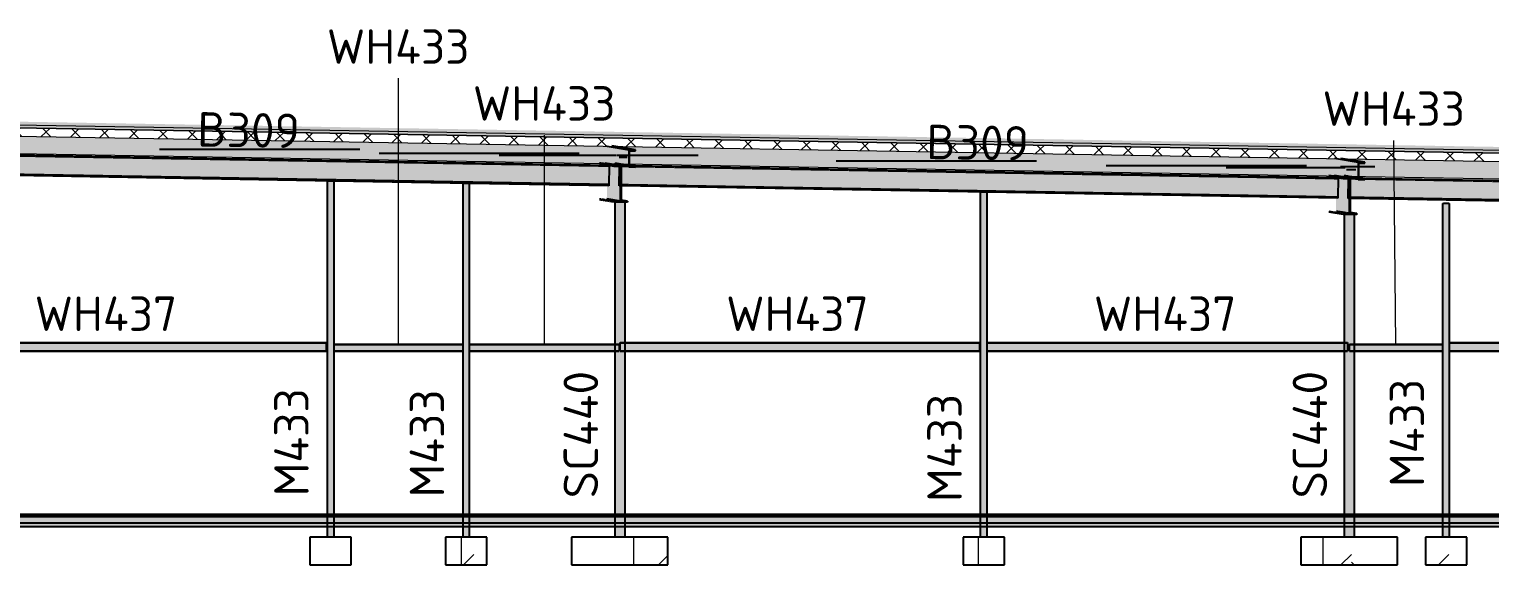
# Model space of a CAD drawing. Header units: millimetres. Extents: x 632 to 524205, y -3890 to 20851.
# Drawn here: x 448706 to 469893, y 4500 to 12269 of the extents above; entities that cross this region are included whole.
import ezdxf

# ---------------------------------------------------------------- set-up
doc = ezdxf.new("R2010")
doc.units = ezdxf.units.MM
for name, pattern in [('Dash', [7, 5, -2]), ('Hidden Double', [7, 5, -2]), ('Hidden Half', [3, 2, -1])]:
    doc.linetypes.add(name, pattern=pattern)
for name, color, linetype, lineweight in [('A-230-H-FLOOR', 190, 'Continuous', 13), ('A-230-M_FLOOR', 192, 'Continuous', 13), ('A-230-MH_FLOOR', 190, 'Hidden Double', 13), ('A-270-M_ROOF', 132, 'Continuous', 13), ('S-160-M_FOUND', 171, 'Continuous', 13), ('S-160-MH_FOUND', 171, 'Hidden Half', 13), ('S-280-A_COLUMN', 171, 'Continuous', 18), ('S-280-A_STRUCT_FRAME', 2, 'Continuous', 18), ('S-280-M_COLUMN', 52, 'Continuous', 13), ('S-280-M_STRUCT_FRAME', 12, 'Continuous', 13), ('S-280-MH_COLUMN', 52, 'Hidden Half', 13), ('Z-230-A_LEVEL', 51, 'Continuous', 13)]:
    doc.layers.add(name, color=color, linetype=linetype, lineweight=lineweight)
doc.styles.add('ISOCPEUR_2', font='isocpeur.ttf', dxfattribs={"height": 500})
pattern_1 = [(45, (-2350522.9, 0), (-1414.214, 0), [750, -3000]), (45, (-2349522.9, 1000), (-1414.214, 0), [750, -3000]), (45, (-2348522.9, -300), (-1414.214, 0), [250, -2000]), (90, (-2348522.9, 500), (-500, 500), [500, -2000]), (315, (-2348523, 1000), (0, 2828.43), [500, -3000]), (0, (-2349523, 1000), (2000, 2000), [300, -1000]), (0, (-2352023, 2000), (2000, 2000), [300, -2000])]

# ---------------------------------------------------------------- blocks, each defined once
blk = doc.blocks.new('25021-APA-ZZ-ZZ-M3-AR-000001_V3_rvt-5-S6_501-SECTION 6B')
at = {"layer": 'A-270-M_ROOF', "lineweight": 5, "transparency": 33554432}
for color, points in [(9, [(-2298922, 9609), (-2299266, 9665), (-2396617, 11326), (-2396273, 11270), (-2300735, 9640)]), (10, [(-2298922, 9569), (-2299266, 9624), (-2396617, 11286), (-2396273, 11230), (-2300735, 9600)])]:
    blk.add_hatch(color=color, dxfattribs=at).paths.add_polyline_path(points)
at = {"layer": 'A-270-M_ROOF', "transparency": 33554432}
blk.add_hatch(color=9, dxfattribs=at).paths.add_polyline_path([(-2298922, 9569), (-2298922, 9609), (-2396272, 11270), (-2396272, 11230), (-2300735, 9600)])
at = {"layer": 'A-270-M_ROOF', "lineweight": 5}
h = blk.add_hatch(dxfattribs=at)
h.set_pattern_fill('FP_23', angle=135, style=0, pattern_type=2)
h.set_pattern_definition([(44.022, (-2350522.92, 5e-07), (-208.4804, 215.7219), []), (134.0225, (-2350522.92, 5e-07), (-215.7202, -208.4822), [])])
h.paths.add_polyline_path([(-2298922, 9449), (-2298922, 9569), (-2396272, 11230), (-2396272, 11110), (-2385919, 10933), (-2385919, 10938), (-2385823, 10936), (-2385792, 10931), (-2375342, 10753), (-2375342, 10757), (-2375247, 10756), (-2375216, 10751), (-2364766, 10572), (-2364766, 10577), (-2364671, 10575), (-2364640, 10570), (-2354190, 10392), (-2354190, 10396), (-2354095, 10395), (-2354063, 10390), (-2343614, 10211), (-2343614, 10216), (-2343518, 10214), (-2343487, 10209), (-2333037, 10031), (-2333037, 10036), (-2332942, 10034), (-2332911, 10029), (-2326920, 9927), (-2326920, 9931), (-2326826, 9930), (-2326797, 9925), (-2300735, 9480)])
at = {"layer": 'A-270-M_ROOF', "lineweight": 5, "transparency": 33554432}
h = blk.add_hatch(color=254, dxfattribs=at)
h.paths.add_polyline_path([(-2298922, 9199), (-2298922, 9449), (-2320900, 9824), (-2320688, 9772), (-2320688, 9757), (-2320772, 9757), (-2320772, 9571), (-2315326, 9478), (-2315326, 9727), (-2315235, 9726), (-2315076, 9674), (-2315076, 9659), (-2315159, 9659), (-2315159, 9476), (-2307126, 9339), (-2307126, 9585), (-2307035, 9584), (-2306876, 9532), (-2306876, 9517), (-2306959, 9517), (-2306959, 9336), (-2303074, 9269), (-2303074, 9511), (-2302983, 9510), (-2302733, 9457), (-2302733, 9442), (-2302817, 9442), (-2302816, 9265), (-2300735, 9229)])
h.paths.add_polyline_path([(-2320999, 9576), (-2320999, 9826), (-2326797, 9925), (-2326546, 9876), (-2326546, 9861), (-2326631, 9861), (-2326631, 9671), (-2321015, 9576)])
h.paths.add_polyline_path([(-2326998, 9678), (-2326998, 9682), (-2326920, 9682), (-2326920, 9927), (-2332911, 10029), (-2332598, 9978), (-2332598, 9963), (-2332685, 9963), (-2332685, 9775), (-2327193, 9681)])
h.paths.add_polyline_path([(-2333118, 9782), (-2333118, 9787), (-2333037, 9787), (-2333037, 10031), (-2343487, 10209), (-2343174, 10159), (-2343174, 10144), (-2343261, 10144), (-2343261, 9955), (-2333328, 9786)])
h.paths.add_polyline_path([(-2343694, 9962), (-2343694, 9967), (-2343614, 9967), (-2343614, 10211), (-2354063, 10390), (-2353750, 10339), (-2353750, 10324), (-2353837, 10324), (-2353837, 10136), (-2343898, 9966)])
h.paths.add_polyline_path([(-2354270, 10143), (-2354270, 10147), (-2354190, 10147), (-2354190, 10392), (-2364640, 10570), (-2364327, 10520), (-2364327, 10505), (-2364413, 10505), (-2364413, 10316), (-2354466, 10146)])
h.paths.add_polyline_path([(-2364846, 10323), (-2364846, 10328), (-2364766, 10328), (-2364766, 10572), (-2375216, 10751), (-2374903, 10700), (-2374903, 10685), (-2374990, 10685), (-2374990, 10496), (-2365032, 10327)])
h.paths.add_polyline_path([(-2375423, 10504), (-2375423, 10508), (-2375342, 10508), (-2375342, 10753), (-2385792, 10931), (-2385479, 10881), (-2385479, 10866), (-2385566, 10866), (-2385566, 10677), (-2375439, 10504)])
h.paths.add_polyline_path([(-2385975, 10684), (-2385975, 10688), (-2385919, 10688), (-2385919, 10933), (-2396272, 11110), (-2396272, 11096), (-2396055, 11061), (-2396055, 11046), (-2396142, 11046), (-2396142, 10857), (-2386193, 10688)])
at = {"layer": 'A-270-M_ROOF', "color": 253, "lineweight": 5}
for p, q in [((-2299265, 9615), (-2396272, 11270)), ((-2298922, 9569), (-2396272, 11230)), ((-2396272, 11230), (-2298922, 9569)), ((-2396272, 11110), (-2298976, 9450)), ((-2396272, 10860), (-2298976, 9199))]:
    blk.add_line(p, q, dxfattribs=at)
blk = doc.blocks.new('NRP_Framing-Steel-SHS - WH437 - 125x125x5_0SHS-4144098-S6_501-SECTION 6B')
at = {"layer": 'S-280-M_STRUCT_FRAME', "linetype": 'Dash', "lineweight": 25}
blk.add_hatch(color=256, dxfattribs=at).paths.add_polyline_path([(-2368812, 7600), (-2368812, 7725), (-2375140, 7725), (-2375140, 7600), (-2369214, 7600)])
at = {"layer": 'S-280-M_STRUCT_FRAME', "lineweight": 25}
for p, q in [((-2375140, 7600), (-2375140, 7725)), ((-2375140, 7725), (-2368812, 7725)), ((-2368812, 7725), (-2368812, 7600)), ((-2375140, 7600), (-2368812, 7600))]:
    blk.add_line(p, q, dxfattribs=at)
at = {"layer": 'S-280-M_STRUCT_FRAME', "linetype": 'Dash', "lineweight": 25}
for p, q in [((-2375140, 7720), (-2368812, 7720)), ((-2375140, 7605), (-2368812, 7605))]:
    blk.add_line(p, q, dxfattribs=at)
blk = doc.blocks.new('NRP_Framing-Steel-SHS - WH437 - 125x125x5_0SHS-4144108-S6_501-SECTION 6B')
at = {"layer": 'S-280-M_STRUCT_FRAME', "linetype": 'Dash', "lineweight": 25}
blk.add_hatch(color=256, dxfattribs=at).paths.add_polyline_path([(-2359876, 7600), (-2359339, 7600), (-2359339, 7725), (-2364551, 7725), (-2364551, 7600), (-2362988, 7600)])
at = {"layer": 'S-280-M_STRUCT_FRAME', "lineweight": 25}
for p, q in [((-2364551, 7600), (-2364551, 7725)), ((-2364551, 7725), (-2359339, 7725)), ((-2359339, 7725), (-2359339, 7600)), ((-2364551, 7600), (-2359339, 7600))]:
    blk.add_line(p, q, dxfattribs=at)
at = {"layer": 'S-280-M_STRUCT_FRAME', "linetype": 'Dash', "lineweight": 25}
for p, q in [((-2364551, 7720), (-2359339, 7720)), ((-2364551, 7605), (-2359339, 7605))]:
    blk.add_line(p, q, dxfattribs=at)
blk = doc.blocks.new('NRP_Framing-Steel-SHS - WH433 - 100x100x5_0SHS-4144463-S6_501-SECTION 6B')
at = {"layer": 'S-280-M_STRUCT_FRAME', "linetype": 'Dash', "lineweight": 25}
blk.add_hatch(color=256, dxfattribs=at).paths.add_polyline_path([(-2353650, 7600), (-2352619, 7600), (-2352619, 7700), (-2353972, 7700), (-2353972, 7600)])
at = {"layer": 'S-280-M_STRUCT_FRAME', "lineweight": 25}
for p, q in [((-2353972, 7600), (-2353972, 7700)), ((-2353972, 7700), (-2352619, 7700)), ((-2352619, 7700), (-2352619, 7600)), ((-2353972, 7600), (-2352619, 7600))]:
    blk.add_line(p, q, dxfattribs=at)
at = {"layer": 'S-280-M_STRUCT_FRAME', "linetype": 'Dash', "lineweight": 25}
for p, q in [((-2353972, 7695), (-2352619, 7695)), ((-2353972, 7605), (-2352619, 7605))]:
    blk.add_line(p, q, dxfattribs=at)
blk = doc.blocks.new('NRP_Framing-Steel-SHS - WH433 - 100x100x5_0SHS-4143157-S6_501-SECTION 6B')
at = {"layer": 'S-280-M_STRUCT_FRAME', "linetype": 'Dash', "lineweight": 25}
blk.add_hatch(color=256, dxfattribs=at).paths.add_polyline_path([(-2367657, 7600), (-2366834, 7600), (-2366834, 7700), (-2368700, 7700), (-2368700, 7600)])
at = {"layer": 'S-280-M_STRUCT_FRAME', "lineweight": 25}
for p, q in [((-2368700, 7600), (-2368700, 7700)), ((-2368700, 7700), (-2366834, 7700)), ((-2366834, 7700), (-2366834, 7600)), ((-2368700, 7600), (-2366834, 7600))]:
    blk.add_line(p, q, dxfattribs=at)
at = {"layer": 'S-280-M_STRUCT_FRAME', "linetype": 'Dash', "lineweight": 25}
for p, q in [((-2368700, 7695), (-2366834, 7695)), ((-2368700, 7605), (-2366834, 7605))]:
    blk.add_line(p, q, dxfattribs=at)
blk = doc.blocks.new('NRP_Framing-Steel-SHS - WH433 - 100x100x5_0SHS-4144109-S6_501-SECTION 6B')
at = {"layer": 'S-280-M_STRUCT_FRAME', "linetype": 'Dash', "lineweight": 25}
blk.add_hatch(color=256, dxfattribs=at).paths.add_polyline_path([(-2366101, 7600), (-2364564, 7600), (-2364564, 7700), (-2366733, 7700), (-2366733, 7600)])
at = {"layer": 'S-280-M_STRUCT_FRAME', "lineweight": 25}
for p, q in [((-2366733, 7600), (-2366733, 7700)), ((-2366733, 7700), (-2364564, 7700)), ((-2364564, 7700), (-2364564, 7600)), ((-2366733, 7600), (-2364564, 7600))]:
    blk.add_line(p, q, dxfattribs=at)
at = {"layer": 'S-280-M_STRUCT_FRAME', "linetype": 'Dash', "lineweight": 25}
for p, q in [((-2366733, 7695), (-2364564, 7695)), ((-2366733, 7605), (-2364564, 7605))]:
    blk.add_line(p, q, dxfattribs=at)
blk = doc.blocks.new('NRP_Framing-Steel-SHS - WH437 - 125x125x5_0SHS-4144117-S6_501-SECTION 6B')
at = {"layer": 'S-280-M_STRUCT_FRAME', "linetype": 'Dash', "lineweight": 25}
blk.add_hatch(color=256, dxfattribs=at).paths.add_polyline_path([(-2353998, 7600), (-2353998, 7725), (-2359225, 7725), (-2359225, 7600), (-2356763, 7600)])
at = {"layer": 'S-280-M_STRUCT_FRAME', "lineweight": 25}
for p, q in [((-2359225, 7600), (-2359225, 7725)), ((-2359225, 7725), (-2353998, 7725)), ((-2353998, 7725), (-2353998, 7600)), ((-2359225, 7600), (-2353998, 7600))]:
    blk.add_line(p, q, dxfattribs=at)
at = {"layer": 'S-280-M_STRUCT_FRAME', "linetype": 'Dash', "lineweight": 25}
for p, q in [((-2359225, 7720), (-2353998, 7720)), ((-2359225, 7605), (-2353998, 7605))]:
    blk.add_line(p, q, dxfattribs=at)
blk = doc.blocks.new('NRP_Framing-Steel-SHS - WH437 - 125x125x5_0SHS-4144475-S6_501-SECTION 6B')
at = {"layer": 'S-280-M_STRUCT_FRAME', "linetype": 'Dash', "lineweight": 25}
blk.add_hatch(color=256, dxfattribs=at).paths.add_polyline_path([(-2347425, 7600), (-2344519, 7600), (-2344519, 7725), (-2352519, 7725), (-2352519, 7600)])
at = {"layer": 'S-280-M_STRUCT_FRAME', "lineweight": 25}
for p, q in [((-2352519, 7600), (-2352519, 7725)), ((-2352519, 7725), (-2344519, 7725)), ((-2344519, 7725), (-2344519, 7600)), ((-2352519, 7600), (-2344519, 7600))]:
    blk.add_line(p, q, dxfattribs=at)
at = {"layer": 'S-280-M_STRUCT_FRAME', "linetype": 'Dash', "lineweight": 25}
for p, q in [((-2352519, 7720), (-2344519, 7720)), ((-2352519, 7605), (-2344519, 7605))]:
    blk.add_line(p, q, dxfattribs=at)
blk = doc.blocks.new('NRP_Framing-Steel-Purlin C - P946 - EC250-24-4002128-S6_501-SECTION 6B')
at = {"layer": 'S-280-M_STRUCT_FRAME', "color": 1, "lineweight": 25}
blk.add_line((-2364449, 10409), (-2364563, 10409), dxfattribs=at)
blk.add_line((-2364449, 10409), (-2364563, 10409), dxfattribs=at)
blk = doc.blocks.new('NRP_Framing-Steel-Purlin C - P946 - EC250-24-4002130-S6_501-SECTION 6B')
at = {"layer": 'S-280-M_STRUCT_FRAME', "color": 1, "lineweight": 25}
blk.add_line((-2365142, 10468), (-2368046, 10468), dxfattribs=at)
blk.add_line((-2365142, 10468), (-2368046, 10468), dxfattribs=at)
blk = doc.blocks.new('NRP_Framing-Steel-Purlin C - P946 - EC250-24-4002133-S6_501-SECTION 6B')
at = {"layer": 'S-280-M_STRUCT_FRAME', "color": 1, "lineweight": 25}
blk.add_line((-2353876, 10229), (-2354016, 10229), dxfattribs=at)
blk.add_line((-2353876, 10229), (-2354016, 10229), dxfattribs=at)
blk = doc.blocks.new('NRP_Framing-Steel-Purlin C - P946 - EC250-24-4002135-S6_501-SECTION 6B')
at = {"layer": 'S-280-M_STRUCT_FRAME', "color": 1, "lineweight": 25}
blk.add_line((-2354595, 10288), (-2357499, 10288), dxfattribs=at)
blk.add_line((-2354595, 10288), (-2357499, 10288), dxfattribs=at)
blk = doc.blocks.new('NRP_Framing-Steel-Purlin Z - P915 - EZ250-19-V88-S6_501-SECTION 6B')
at = {"layer": 'S-280-M_STRUCT_FRAME', "color": 92, "lineweight": 25}
blk.add_line((-2368327, 10522), (-2371231, 10522), dxfattribs=at)
blk = doc.blocks.new('NRP_Framing-Steel-Purlin Z - P915 - EZ250-19-V89-S6_501-SECTION 6B')
at = {"layer": 'S-280-M_STRUCT_FRAME', "color": 92, "lineweight": 25}
blk.add_line((-2358512, 10355), (-2361416, 10355), dxfattribs=at)
blk = doc.blocks.new('NRP_Column-Steel-SHS - SC440 - 150x150x5_0SHS-3895936-S6_501-SECTION 6B')
at = {"layer": 'S-280-MH_COLUMN', "lineweight": 25}
for p, q in [((-2364620, 7700), (-2364620, 9765)), ((-2364480, 9765), (-2364480, 7725)), ((-2364620, 7599), (-2364620, 7700)), ((-2364480, 7725), (-2364480, 7599)), ((-2364620, 5235), (-2364620, 7599)), ((-2364480, 7599), (-2364480, 5235)), ((-2364620, 5050), (-2364620, 5235)), ((-2364480, 5235), (-2364480, 5050)), ((-2364620, 4900), (-2364620, 5050)), ((-2364480, 5050), (-2364480, 4900))]:
    blk.add_line(p, q, dxfattribs=at)
blk = doc.blocks.new('NRP_Column-Steel-SHS - SC440 - 150x150x5_0SHS-3895937-S6_501-SECTION 6B')
at = {"layer": 'S-280-MH_COLUMN', "lineweight": 25}
for p, q in [((-2354044, 7725), (-2354044, 9580)), ((-2353904, 9580), (-2353904, 7700)), ((-2354044, 7599), (-2354044, 7725)), ((-2353904, 7700), (-2353904, 7599)), ((-2354044, 5235), (-2354044, 7599)), ((-2353904, 7599), (-2353904, 5235)), ((-2354044, 5050), (-2354044, 5235)), ((-2353904, 5235), (-2353904, 5050)), ((-2354044, 4900), (-2354044, 5050)), ((-2353904, 5050), (-2353904, 4900))]:
    blk.add_line(p, q, dxfattribs=at)
blk = doc.blocks.new('NRP_Foundation-Pad Footing Fibre _v2_ - PF5 -1400 x 1400 x 400d-V64-S6_501-SECTION 6B')
at = {"layer": 'S-160-M_FOUND'}
h = blk.add_hatch(dxfattribs=at)
h.set_pattern_fill('FP_24', color=256, style=0, pattern_type=2)
h.set_pattern_definition(pattern_1)
h.paths.add_polyline_path([(-2363857, 4500), (-2363857, 4900), (-2365257, 4900), (-2365257, 4500)])
at = {"layer": 'S-160-M_FOUND', "lineweight": 25}
for p, q in [((-2363857, 4900), (-2365257, 4900)), ((-2365257, 4900), (-2365257, 4500)), ((-2363857, 4500), (-2363857, 4900)), ((-2365257, 4500), (-2363857, 4500))]:
    blk.add_line(p, q, dxfattribs=at)
blk = doc.blocks.new('NRP_Foundation-Pad Footing Fibre _v2_ - PF5 -1400 x 1400 x 400d-V65-S6_501-SECTION 6B')
at = {"layer": 'S-160-M_FOUND'}
h = blk.add_hatch(dxfattribs=at)
h.set_pattern_fill('FP_24', color=256, style=0, pattern_type=2)
h.set_pattern_definition(pattern_1)
h.paths.add_polyline_path([(-2354674, 4500), (-2353274, 4500), (-2353274, 4900), (-2354674, 4900)])
at = {"layer": 'S-160-M_FOUND', "lineweight": 25}
for p, q in [((-2353274, 4900), (-2354674, 4900)), ((-2354674, 4900), (-2354674, 4500)), ((-2353274, 4500), (-2353274, 4900)), ((-2354674, 4500), (-2353274, 4500))]:
    blk.add_line(p, q, dxfattribs=at)
blk = doc.blocks.new('NRP_Framing-Steel-PFC - OR308 - 250PFC-V69-S6_501-SECTION 6B')
at = {"layer": 'S-280-M_STRUCT_FRAME', "linetype": 'Dash', "lineweight": 25}
for points in [[(-2364327, 10520), (-2364671, 10575), (-2364766, 10577), (-2364422, 10521)], [(-2364422, 10271), (-2364422, 10521), (-2364766, 10577), (-2364766, 10327), (-2364440, 10274)], [(-2364327, 10269), (-2364327, 10285), (-2364413, 10286), (-2364413, 10506), (-2364327, 10505), (-2364327, 10520), (-2364422, 10521), (-2364422, 10271)], [(-2364413, 10286), (-2364327, 10285), (-2364413, 10298)]]:
    blk.add_hatch(color=256, dxfattribs=at).paths.add_polyline_path(points)
at = {"layer": 'S-280-M_STRUCT_FRAME', "lineweight": 25}
for p, q in [((-2364766, 10577), (-2364422, 10521)), ((-2364327, 10520), (-2364671, 10575)), ((-2364327, 10520), (-2364422, 10521)), ((-2364422, 10521), (-2364422, 10271)), ((-2364413, 10286), (-2364413, 10506)), ((-2364413, 10506), (-2364327, 10505)), ((-2364327, 10505), (-2364327, 10520)), ((-2364585, 10297), (-2364766, 10327)), ((-2364422, 10271), (-2364566, 10294)), ((-2364422, 10271), (-2364327, 10269)), ((-2364327, 10285), (-2364413, 10298)), ((-2364327, 10285), (-2364413, 10286)), ((-2364327, 10269), (-2364327, 10285))]:
    blk.add_line(p, q, dxfattribs=at)
at = {"layer": 'S-280-M_STRUCT_FRAME', "linetype": 'Dash', "lineweight": 25}
blk.add_line((-2364566, 10294), (-2364585, 10297), dxfattribs=at)
blk = doc.blocks.new('NRP_Framing-Steel-PFC - OR308 - 250PFC-V70-S6_501-SECTION 6B')
at = {"layer": 'S-280-M_STRUCT_FRAME', "linetype": 'Dash', "lineweight": 25}
for points in [[(-2353750, 10339), (-2354095, 10395), (-2354190, 10396), (-2353846, 10341)], [(-2353846, 10091), (-2353846, 10341), (-2354190, 10396), (-2354190, 10146), (-2353864, 10094)], [(-2353750, 10089), (-2353750, 10104), (-2353837, 10106), (-2353837, 10326), (-2353750, 10324), (-2353750, 10339), (-2353846, 10341), (-2353846, 10091)], [(-2353750, 10104), (-2353837, 10118), (-2353837, 10106)]]:
    blk.add_hatch(color=256, dxfattribs=at).paths.add_polyline_path(points)
at = {"layer": 'S-280-M_STRUCT_FRAME', "lineweight": 25}
for p, q in [((-2354190, 10396), (-2353846, 10341)), ((-2353750, 10339), (-2354095, 10395)), ((-2353750, 10339), (-2353846, 10341)), ((-2353846, 10341), (-2353846, 10091)), ((-2353837, 10106), (-2353837, 10326)), ((-2353837, 10326), (-2353750, 10324)), ((-2353750, 10324), (-2353750, 10339)), ((-2354008, 10117), (-2354190, 10146)), ((-2353846, 10091), (-2353990, 10114)), ((-2353846, 10091), (-2353750, 10089)), ((-2353750, 10104), (-2353837, 10118)), ((-2353750, 10104), (-2353837, 10106)), ((-2353750, 10089), (-2353750, 10104))]:
    blk.add_line(p, q, dxfattribs=at)
at = {"layer": 'S-280-M_STRUCT_FRAME', "linetype": 'Dash', "lineweight": 25}
blk.add_line((-2353990, 10114), (-2354008, 10117), dxfattribs=at)
blk = doc.blocks.new('NRP_Framing-Steel-PFC - B309 - 300PFC-V72-S6_501-SECTION 6B')
at = {"layer": 'S-280-M_STRUCT_FRAME', "linetype": 'Dash', "lineweight": 25}
h = blk.add_hatch(color=256, dxfattribs=at)
h.paths.add_polyline_path([(-2364715, 9998), (-2364709, 10298), (-2374956, 10474), (-2374903, 10465), (-2374903, 10450), (-2374998, 10452), (-2375045, 10459), (-2375111, 10459), (-2375111, 10176), (-2364758, 9998)])
h.paths.add_polyline_path([(-2375136, 10177), (-2375137, 10452), (-2375142, 10177)])
at = {"layer": 'S-280-M_STRUCT_FRAME', "lineweight": 25}
for p, q in [((-2375142, 10177), (-2375137, 10459)), ((-2374956, 10474), (-2364709, 10298)), ((-2375136, 10177), (-2375142, 10177)), ((-2368701, 10066), (-2375111, 10176)), ((-2364709, 10298), (-2364715, 9998)), ((-2366735, 10032), (-2368700, 10066)), ((-2364715, 9998), (-2366734, 10032))]:
    blk.add_line(p, q, dxfattribs=at)
at = {"layer": 'S-280-M_STRUCT_FRAME', "linetype": 'Dash', "lineweight": 25}
for p, q in [((-2375137, 10459), (-2375137, 10477)), ((-2375137, 10477), (-2375034, 10475)), ((-2375056, 10459), (-2375137, 10461)), ((-2375045, 10459), (-2375051, 10459)), ((-2374903, 10457), (-2375044, 10459)), ((-2375028, 10475), (-2374956, 10474)), ((-2364710, 10282), (-2374903, 10457)), ((-2375136, 10193), (-2375142, 10193)), ((-2375111, 10192), (-2375136, 10193)), ((-2375111, 10176), (-2375136, 10177)), ((-2364714, 10014), (-2375111, 10192)), ((-2368700, 10066), (-2368701, 10066)), ((-2366734, 10032), (-2366735, 10032))]:
    blk.add_line(p, q, dxfattribs=at)
blk = doc.blocks.new('NRP_Framing-Steel-PFC - B309 - 300PFC-V73-S6_501-SECTION 6B')
at = {"layer": 'S-280-M_STRUCT_FRAME', "linetype": 'Dash', "lineweight": 25}
h = blk.add_hatch(color=256, dxfattribs=at)
h.paths.add_polyline_path([(-2354138, 9816), (-2354133, 10116), (-2364373, 10292), (-2364327, 10285), (-2364327, 10269), (-2364422, 10271), (-2364469, 10279), (-2364534, 10279), (-2364534, 9995), (-2354181, 9817)])
h.paths.add_polyline_path([(-2364560, 9995), (-2364561, 10271), (-2364566, 9995)])
at = {"layer": 'S-280-M_STRUCT_FRAME', "lineweight": 25}
for p, q in [((-2364566, 9995), (-2364561, 10279)), ((-2364373, 10292), (-2354133, 10116)), ((-2364560, 9995), (-2364566, 9995)), ((-2359227, 9904), (-2364534, 9995)), ((-2354133, 10116), (-2354138, 9816)), ((-2354138, 9816), (-2359226, 9904))]:
    blk.add_line(p, q, dxfattribs=at)
at = {"layer": 'S-280-M_STRUCT_FRAME', "linetype": 'Dash', "lineweight": 25}
for p, q in [((-2364561, 10279), (-2364561, 10295)), ((-2364561, 10295), (-2364518, 10294)), ((-2364534, 10279), (-2364561, 10279)), ((-2364461, 10277), (-2364534, 10279)), ((-2364512, 10294), (-2364373, 10292)), ((-2364327, 10275), (-2364461, 10277)), ((-2354134, 10100), (-2364327, 10275)), ((-2364560, 10011), (-2364566, 10011)), ((-2364534, 10011), (-2364560, 10011)), ((-2364534, 9995), (-2364560, 9995)), ((-2354138, 9832), (-2364534, 10011)), ((-2359226, 9904), (-2359227, 9904))]:
    blk.add_line(p, q, dxfattribs=at)
blk = doc.blocks.new('NRP_Framing-Steel-PFC - B309 - 300PFC-V74-S6_501-SECTION 6B')
at = {"layer": 'S-280-M_STRUCT_FRAME', "linetype": 'Dash', "lineweight": 25}
h = blk.add_hatch(color=256, dxfattribs=at)
h.paths.add_polyline_path([(-2343562, 9635), (-2343557, 9935), (-2353789, 10110), (-2353750, 10104), (-2353750, 10089), (-2353846, 10091), (-2353893, 10098), (-2353958, 10098), (-2353958, 9813), (-2344519, 9651), (-2344517, 9704), (-2344419, 9704), (-2344419, 9649), (-2344312, 9648)])
h.paths.add_polyline_path([(-2353983, 9814), (-2353985, 10091), (-2353990, 9814)])
at = {"layer": 'S-280-M_STRUCT_FRAME', "lineweight": 25}
for p, q in [((-2353990, 9814), (-2353985, 10098)), ((-2353789, 10110), (-2343557, 9935)), ((-2353983, 9814), (-2353990, 9814)), ((-2344519, 9651), (-2353958, 9813)), ((-2343557, 9935), (-2343562, 9635)), ((-2343562, 9635), (-2344419, 9649))]:
    blk.add_line(p, q, dxfattribs=at)
at = {"layer": 'S-280-M_STRUCT_FRAME', "linetype": 'Dash', "lineweight": 25}
for p, q in [((-2353985, 10098), (-2353984, 10114)), ((-2353958, 10097), (-2353985, 10098)), ((-2353984, 10114), (-2353789, 10110)), ((-2353878, 10096), (-2353958, 10097)), ((-2353750, 10094), (-2353878, 10096)), ((-2343557, 9919), (-2353750, 10094)), ((-2353983, 9830), (-2353989, 9830)), ((-2353958, 9829), (-2353983, 9830)), ((-2353958, 9813), (-2353983, 9814)), ((-2344519, 9667), (-2353958, 9829)), ((-2344419, 9665), (-2344519, 9667)), ((-2344419, 9649), (-2344519, 9651)), ((-2343562, 9651), (-2344419, 9665))]:
    blk.add_line(p, q, dxfattribs=at)
blk = doc.blocks.new('NRP_Column-Steel-SHS - M433 - 100x100x5_0SHS-3910123-S6_501-SECTION 6B')
at = {"layer": 'S-280-MH_COLUMN', "lineweight": 25}
for p, q in [((-2368795, 5235), (-2368795, 10066)), ((-2368705, 10066), (-2368705, 5235)), ((-2368795, 5050), (-2368795, 5235)), ((-2368705, 5235), (-2368705, 5050)), ((-2368795, 4900), (-2368795, 5050)), ((-2368705, 5050), (-2368705, 4900))]:
    blk.add_line(p, q, dxfattribs=at)
blk = doc.blocks.new('NRP_Column-Steel-SHS - M433 - 100x100x5_0SHS-3910160-S6_501-SECTION 6B')
at = {"layer": 'S-280-MH_COLUMN', "lineweight": 25}
for p, q in [((-2359321, 5235), (-2359321, 9904)), ((-2359231, 9904), (-2359231, 5235)), ((-2359321, 5050), (-2359321, 5235)), ((-2359231, 5235), (-2359231, 5050)), ((-2359321, 4900), (-2359321, 5050)), ((-2359231, 5050), (-2359231, 4900))]:
    blk.add_line(p, q, dxfattribs=at)
blk = doc.blocks.new('NRP_Column-Steel-SHS - M433 - 100x100x5_0SHS-3910138-S6_501-SECTION 6B')
at = {"layer": 'S-280-MH_COLUMN', "lineweight": 25}
for p, q in [((-2366829, 5235), (-2366829, 10032)), ((-2366739, 10032), (-2366739, 5235)), ((-2366829, 5050), (-2366829, 5235)), ((-2366739, 5235), (-2366739, 5050)), ((-2366829, 4900), (-2366829, 5050)), ((-2366739, 5050), (-2366739, 4900))]:
    blk.add_line(p, q, dxfattribs=at)
blk = doc.blocks.new('NRP_Column-Steel-SHS - M433 - 100x100x5_0SHS-3910202-S6_501-SECTION 6B')
at = {"layer": 'S-280-MH_COLUMN', "lineweight": 25}
for p, q in [((-2352614, 5235), (-2352614, 9739)), ((-2352524, 9739), (-2352524, 5235)), ((-2352614, 5050), (-2352614, 5235)), ((-2352524, 5235), (-2352524, 5050)), ((-2352614, 4900), (-2352614, 5050)), ((-2352524, 5050), (-2352524, 4900))]:
    blk.add_line(p, q, dxfattribs=at)
blk = doc.blocks.new('NRP_Foundation-Pad Footing Fibre _v2_ - PF6 -600 x 600 x 400d-V77-S6_501-SECTION 6B')
at = {"layer": 'S-160-M_FOUND'}
h = blk.add_hatch(dxfattribs=at)
h.set_pattern_fill('FP_24', color=256, style=0, pattern_type=2)
h.set_pattern_definition(pattern_1)
h.paths.add_polyline_path([(-2368450, 4500), (-2368450, 4900), (-2369050, 4900), (-2369050, 4500)])
at = {"layer": 'S-160-M_FOUND', "lineweight": 25}
for p, q in [((-2368450, 4900), (-2369050, 4900)), ((-2369050, 4900), (-2369050, 4500)), ((-2368450, 4500), (-2368450, 4900)), ((-2369050, 4500), (-2368450, 4500))]:
    blk.add_line(p, q, dxfattribs=at)
blk = doc.blocks.new('NRP_Foundation-Pad Footing Fibre _v2_ - PF6 -600 x 600 x 400d-V78-S6_501-SECTION 6B')
at = {"layer": 'S-160-M_FOUND'}
h = blk.add_hatch(dxfattribs=at)
h.set_pattern_fill('FP_24', color=256, style=0, pattern_type=2)
h.set_pattern_definition(pattern_1)
h.paths.add_polyline_path([(-2366484, 4500), (-2366484, 4900), (-2367084, 4900), (-2367084, 4500)])
at = {"layer": 'S-160-M_FOUND', "lineweight": 25}
for p, q in [((-2366484, 4900), (-2367084, 4900)), ((-2367084, 4900), (-2367084, 4500)), ((-2366484, 4500), (-2366484, 4900)), ((-2367084, 4500), (-2366484, 4500))]:
    blk.add_line(p, q, dxfattribs=at)
blk = doc.blocks.new('NRP_Foundation-Pad Footing Fibre _v2_ - PF6 -600 x 600 x 400d-V79-S6_501-SECTION 6B')
at = {"layer": 'S-160-M_FOUND'}
h = blk.add_hatch(dxfattribs=at)
h.set_pattern_fill('FP_24', color=256, style=0, pattern_type=2)
h.set_pattern_definition(pattern_1)
h.paths.add_polyline_path([(-2358976, 4500), (-2358976, 4900), (-2359576, 4900), (-2359576, 4500)])
at = {"layer": 'S-160-M_FOUND', "lineweight": 25}
for p, q in [((-2358976, 4900), (-2359576, 4900)), ((-2359576, 4900), (-2359576, 4500)), ((-2358976, 4500), (-2358976, 4900)), ((-2359576, 4500), (-2358976, 4500))]:
    blk.add_line(p, q, dxfattribs=at)
blk = doc.blocks.new('NRP_Foundation-Pad Footing Fibre _v2_ - PF6 -600 x 600 x 400d-V80-S6_501-SECTION 6B')
at = {"layer": 'S-160-M_FOUND'}
h = blk.add_hatch(dxfattribs=at)
h.set_pattern_fill('FP_24', color=256, style=0, pattern_type=2)
h.set_pattern_definition(pattern_1)
h.paths.add_polyline_path([(-2352269, 4500), (-2352269, 4900), (-2352869, 4900), (-2352869, 4500)])
at = {"layer": 'S-160-M_FOUND', "lineweight": 25}
for p, q in [((-2352269, 4900), (-2352869, 4900)), ((-2352869, 4900), (-2352869, 4500)), ((-2352269, 4500), (-2352269, 4900)), ((-2352869, 4500), (-2352269, 4500))]:
    blk.add_line(p, q, dxfattribs=at)
blk = doc.blocks.new('NRP_Framing-Steel-Purlin C - P946 - EC250-24-4002129-S6_501-SECTION 6B')
at = {"layer": 'S-280-M_STRUCT_FRAME', "color": 1, "lineweight": 25}
blk.add_line((-2364621, 10438), (-2366305, 10438), dxfattribs=at)
blk.add_line((-2364621, 10438), (-2366305, 10438), dxfattribs=at)
at = {"layer": 'S-280-M_STRUCT_FRAME', "color": 1, "linetype": 'Dash', "lineweight": 25}
blk.add_line((-2364607, 10438), (-2364621, 10438), dxfattribs=at)
blk.add_line((-2364607, 10438), (-2364621, 10438), dxfattribs=at)
blk = doc.blocks.new('NRP_Framing-Steel-Purlin C - P946 - EC250-24-4002134-S6_501-SECTION 6B')
at = {"layer": 'S-280-M_STRUCT_FRAME', "color": 1, "lineweight": 25}
blk.add_line((-2354048, 10258), (-2355757, 10258), dxfattribs=at)
blk.add_line((-2354048, 10258), (-2355757, 10258), dxfattribs=at)
at = {"layer": 'S-280-M_STRUCT_FRAME', "color": 1, "linetype": 'Dash', "lineweight": 25}
blk.add_line((-2354034, 10258), (-2354048, 10258), dxfattribs=at)
blk.add_line((-2354034, 10258), (-2354048, 10258), dxfattribs=at)
blk = doc.blocks.new('NRP_Framing-Steel-Purlin Z - P915 - EZ250-19-4002102-S6_501-SECTION 6B')
at = {"layer": 'S-280-M_STRUCT_FRAME', "color": 92, "linetype": 'Dash', "lineweight": 25}
blk.add_line((-2364413, 10439), (-2364596, 10439), dxfattribs=at)
at = {"layer": 'S-280-M_STRUCT_FRAME', "color": 92, "lineweight": 25}
blk.add_line((-2363420, 10439), (-2364413, 10439), dxfattribs=at)
blk = doc.blocks.new('NRP_Framing-Steel-Purlin Z - P915 - EZ250-19-V90-S6_501-SECTION 6B')
at = {"layer": 'S-280-M_STRUCT_FRAME', "color": 92, "linetype": 'Dash', "lineweight": 25}
blk.add_line((-2353837, 10271), (-2354101, 10271), dxfattribs=at)
at = {"layer": 'S-280-M_STRUCT_FRAME', "color": 92, "lineweight": 25}
blk.add_line((-2353604, 10271), (-2353837, 10271), dxfattribs=at)

msp = doc.modelspace()

# ---------------------------------------------------------------- hatches: boundary and pattern name
at = {"layer": 'A-230-H-FLOOR'}
h = msp.add_hatch(dxfattribs=at)
h.set_pattern_fill('FP_25', color=256, style=0, pattern_type=2)
h.set_pattern_definition([(50, (471304.7, 0), (728.7365, -63.756), [76.2, -838.2]), (355, (471304.7, 0), (-140.972, 764.228), [60.96, -670.56]), (100.451, (471365.4, -5.3), (587.77, 700.467), [64.76, -712.36]), (46.184, (471304.7, 203.2), (1084.316, -168.171), [114.3, -1257.3]), (96.636, (471395, 189.2), (949.61, 989.71), [97.14, -1068.54]), (351.184, (471304.7, 203.2), (949.62, 989.701), [91.44, -1005.84]), (21, (471406.3, 152.4), (606.458, -409.0606), [76.2, -838.2]), (326, (471406.3, 152.4), (247.208, 736.753), [60.96, -670.56]), (71.451, (471456.8, 118.3), (853.668, 327.6855), [64.76, -712.36]), (37.5, (471304.68, 0), (12.3547, 338.2201), [6.706, -655.726, 6.706, -674.014, -673.1]), (37.5, (471304.68, 0), (12.3547, 338.2201), [-1343.152, 6.706, -666.394]), (7.5, (471304.68, 0), (267.2789, 400.7221), [6.706, -381.406, 6.706, -640.486, -256.54]), (7.5, (471304.68, 0), (267.2789, 400.7221), [-1035.304, 6.706, -249.834]), (327.5, (471078.1, 0), (542.3633, -22.9153), [6.706, -247.294, 6.706, -785.774, -1051.56]), (327.5, (471078.1, 0), (542.3633, -22.9153), [-1046.48, 6.706, -1044.854]), (317.5, (470976.5, 0), (592.517, 101.707), [6.706, -323.494, 6.706, -519.582, -746.76]), (317.5, (470976.5, 0), (592.517, 101.707), [-856.488, 6.706, -740.054])])
h.paths.add_polyline_path([(518394, 5050), (519275, 5052), (519368, 5054), (519581, 5054), (524205, 5074), (524205, 5194), (518394, 5170), (514167, 5170), (512847, 5227), (435999, 5227), (425500, 5233), (425478, 5230), (424600, 5214), (424600, 5094), (425500, 5113), (437051, 5107), (512847, 5107), (514167, 5050), (517980, 5050)])
at = {"layer": 'A-230-H-FLOOR', "lineweight": 5}
msp.add_hatch(color=256, dxfattribs=at).paths.add_polyline_path([(443276, 5227), (512847, 5227), (512847, 5232), (510489, 5232), (510489, 5235), (493706, 5235), (493706, 5232), (490706, 5232), (490706, 5235), (474667, 5235), (474667, 5232), (471667, 5232), (471667, 5235), (454912, 5235), (454912, 5232), (453212, 5232), (453212, 5235), (428272, 5233), (437051, 5227)])
at = {"layer": 'A-230-M_FLOOR', "lineweight": 5}
h = msp.add_hatch(color=256, dxfattribs=at)
h.paths.add_polyline_path([(493079, 5050), (514167, 5050), (512847, 5107), (435999, 5107), (425496, 5112), (425496, 5050), (489966, 5050)])
h.paths.add_polyline_path([(514347, 5170), (519070, 5170), (519070, 5200), (513655, 5200), (514167, 5178)])
at = {"layer": 'S-280-M_COLUMN', "lineweight": 5}
h = msp.add_hatch(color=256, dxfattribs=at)
h.paths.add_polyline_path([(453028, 4900), (453041, 4900), (453040, 5050), (453028, 5050)])
h.paths.add_polyline_path([(453034, 5235), (453041, 5235), (453041, 10066), (453028, 10066), (453030, 5235), (453034, 5235)])
h = msp.add_hatch(color=256, dxfattribs=at)
h.paths.add_polyline_path([(453116, 4900), (453116, 5050), (453041, 5050), (453041, 4900)])
h.paths.add_polyline_path([(453041, 5235), (453116, 5235), (453116, 10066), (453041, 10066), (453041, 5399)])
h = msp.add_hatch(color=256, dxfattribs=at)
h.paths.add_polyline_path([(453126, 4900), (453128, 4900), (453126, 5050), (453116, 5050), (453116, 4900), (453122, 4900)])
h.paths.add_polyline_path([(453122, 5235), (453128, 5235), (453126, 10066), (453116, 10066), (453116, 5235), (453121, 5235)])
h = msp.add_hatch(color=256, dxfattribs=at)
h.paths.add_polyline_path([(454994, 4900), (455007, 4900), (455006, 5050), (454994, 5050)])
h.paths.add_polyline_path([(455000, 5235), (455007, 5235), (455007, 10032), (454994, 10032), (454996, 5235)])
h = msp.add_hatch(color=256, dxfattribs=at)
h.paths.add_polyline_path([(455082, 4900), (455082, 5050), (455007, 5050), (455007, 4900)])
h.paths.add_polyline_path([(455007, 5235), (455082, 5235), (455082, 10032), (455007, 10032), (455007, 5399)])
h = msp.add_hatch(color=256, dxfattribs=at)
h.paths.add_polyline_path([(455092, 4900), (455094, 4900), (455092, 5050), (455082, 5050), (455082, 4900), (455088, 4900)])
h.paths.add_polyline_path([(455092, 5235), (455094, 5235), (455092, 10032), (455082, 10032), (455082, 5235), (455088, 5235)])
h = msp.add_hatch(color=256, dxfattribs=at)
h.paths.add_polyline_path([(457203, 4900), (457215, 4900), (457215, 5050), (457203, 5050)])
h.paths.add_polyline_path([(457215, 5235), (457215, 7600), (457203, 7599), (457204, 5235), (457215, 5235)])
h.paths.add_polyline_path([(457203, 7700), (457215, 7700), (457215, 9765), (457203, 9765)])
h = msp.add_hatch(color=256, dxfattribs=at)
h.paths.add_polyline_path([(457340, 4900), (457340, 5050), (457215, 5050), (457215, 4900)])
h.paths.add_polyline_path([(457340, 5235), (457340, 7600), (457277, 7600), (457277, 7725), (457340, 7725), (457340, 9765), (457215, 9765), (457215, 7700), (457263, 7700), (457263, 7600), (457215, 7599), (457215, 5235)])
h = msp.add_hatch(color=256, dxfattribs=at)
h.paths.add_polyline_path([(457353, 4900), (457351, 5050), (457340, 5050), (457340, 4900), (457351, 4900)])
h.paths.add_polyline_path([(457346, 5235), (457353, 5235), (457351, 7600), (457340, 7599), (457340, 5235), (457346, 5235)])
h.paths.add_polyline_path([(457351, 7725), (457353, 7725), (457351, 9765), (457340, 9765), (457340, 7725), (457348, 7725)])
h = msp.add_hatch(color=256, dxfattribs=at)
h.paths.add_polyline_path([(462508, 4900), (462515, 4900), (462514, 5050), (462502, 5050), (462504, 4900)])
h.paths.add_polyline_path([(462515, 5235), (462515, 9904), (462502, 9904), (462504, 5235), (462514, 5235)])
h = msp.add_hatch(color=256, dxfattribs=at)
h.paths.add_polyline_path([(462515, 4900), (462590, 4900), (462590, 5050), (462515, 5050)])
h.paths.add_polyline_path([(462515, 5235), (462590, 5235), (462590, 9904), (462515, 9904), (462515, 7599)])
h = msp.add_hatch(color=256, dxfattribs=at)
h.paths.add_polyline_path([(462602, 4900), (462600, 5050), (462590, 5050), (462590, 4900), (462600, 4900)])
h.paths.add_polyline_path([(462590, 5235), (462602, 5235), (462600, 9904), (462590, 9904), (462590, 7599)])
h = msp.add_hatch(color=256, dxfattribs=at)
h.paths.add_polyline_path([(467779, 4900), (467791, 4900), (467791, 5050), (467779, 5050)])
h.paths.add_polyline_path([(467791, 5235), (467791, 7600), (467779, 7599), (467781, 5235), (467791, 5235)])
h.paths.add_polyline_path([(467779, 7725), (467791, 7725), (467791, 9580), (467779, 9580)])
h = msp.add_hatch(color=256, dxfattribs=at)
h.paths.add_polyline_path([(467916, 4900), (467916, 5050), (467791, 5050), (467791, 4900)])
h.paths.add_polyline_path([(467916, 5235), (467916, 7600), (467856, 7600), (467856, 7700), (467916, 7700), (467916, 9580), (467791, 9580), (467791, 7725), (467830, 7725), (467830, 7600), (467791, 7599), (467791, 5235)])
h = msp.add_hatch(color=256, dxfattribs=at)
h.paths.add_polyline_path([(467929, 4900), (467927, 5050), (467916, 5050), (467916, 4900), (467927, 4900)])
h.paths.add_polyline_path([(467923, 5235), (467929, 5235), (467927, 7600), (467916, 7599), (467916, 5235), (467922, 5235)])
h.paths.add_polyline_path([(467929, 7700), (467927, 9580), (467916, 9580), (467916, 7700), (467928, 7700)])
h = msp.add_hatch(color=256, dxfattribs=at)
h.paths.add_polyline_path([(469211, 4900), (469222, 4900), (469221, 5050), (469209, 5050), (469209, 4900)])
h.paths.add_polyline_path([(469222, 5235), (469222, 9739), (469209, 9739), (469211, 5235), (469221, 5235)])
h = msp.add_hatch(color=256, dxfattribs=at)
h.paths.add_polyline_path([(469222, 4900), (469297, 4900), (469297, 5050), (469222, 5050)])
h.paths.add_polyline_path([(469222, 5235), (469297, 5235), (469297, 9739), (469222, 9739), (469222, 7599)])
h = msp.add_hatch(color=256, dxfattribs=at)
h.paths.add_polyline_path([(469309, 4900), (469307, 5050), (469297, 5050), (469297, 4900), (469307, 4900)])
h.paths.add_polyline_path([(469307, 5235), (469309, 5235), (469307, 9739), (469297, 9739), (469297, 5235), (469307, 5235)])
at = {"layer": 'S-280-M_STRUCT_FRAME', "lineweight": 5}
for points in [[(457261, 10294), (457061, 10327), (456981, 10328), (457190, 10294)], [(457190, 10279), (457190, 10294), (456981, 10327), (456981, 10312), (457066, 10299), (457118, 10298), (457118, 10290)], [(457284, 9776), (457284, 10279), (457268, 10278), (457268, 9995), (457262, 9995), (457267, 10279), (457190, 10279), (457190, 10279), (457118, 10290), (457113, 9998), (457086, 9998), (457086, 9808), (457190, 9791)], [(457353, 9761), (457387, 9761), (457387, 9776), (457293, 9776), (457293, 10279), (457358, 10279), (457261, 10294), (457190, 10294), (457190, 10279), (457284, 10279), (457284, 9776), (457190, 9776), (457190, 9761), (457203, 9763), (457204, 9765), (457353, 9765)], [(467838, 10114), (467638, 10146), (467557, 10147), (467766, 10114)], [(467766, 10098), (467766, 10114), (467557, 10146), (467557, 10132), (467650, 10117), (467694, 10116), (467694, 10110)], [(467860, 9596), (467860, 10098), (467844, 10098), (467844, 9814), (467838, 9814), (467843, 10098), (467766, 10098), (467694, 10110), (467689, 9816), (467663, 9816), (467663, 9628), (467766, 9611)], [(467860, 9580), (467963, 9580), (467963, 9596), (467869, 9596), (467869, 10098), (467935, 10098), (467838, 10114), (467766, 10114), (467766, 10098), (467860, 10098), (467860, 9596), (467766, 9596), (467766, 9580), (467791, 9580)], [(457190, 9776), (457284, 9776), (457078, 9808), (456981, 9810), (457097, 9791)], [(457190, 9761), (457190, 9776), (456981, 9808), (456981, 9794)], [(457293, 9776), (457387, 9776), (457293, 9791), (457293, 9776)], [(467766, 9580), (467766, 9596), (467557, 9628), (467557, 9614)], [(467772, 9596), (467860, 9596), (467655, 9628), (467569, 9628), (467766, 9596)], [(467869, 9596), (467963, 9596), (467869, 9610), (467869, 9606)]]:
    msp.add_hatch(color=256, dxfattribs=at).paths.add_polyline_path(points)

# ---------------------------------------------------------------- linework, layer by layer
at = {"layer": 'A-230-M_FLOOR', "lineweight": 25}
for p, q in [((425563, 5235), (453212, 5235)), ((512847, 5227), (435999, 5227)), ((435999, 5107), (512847, 5107)), ((453212, 5235), (453212, 5232)), ((453212, 5232), (454912, 5232)), ((454912, 5235), (471667, 5235)), ((454912, 5232), (454912, 5235)), ((514165, 5050), (425496, 5050))]:
    msp.add_line(p, q, dxfattribs=at)
at = {"layer": 'A-230-MH_FLOOR', "lineweight": 25}
msp.add_line((425211, 5200), (513473, 5200), dxfattribs=at)
at = {"layer": 'S-280-A_STRUCT_FRAME'}
for p, q in [((454061, 7700), (454061, 11557)), ((456179, 7700), (456179, 10731)), ((468532, 7700), (468503, 10657))]:
    msp.add_line(p, q, dxfattribs=at)
at = {"layer": 'S-280-M_COLUMN', "lineweight": 25}
for p, q in [((453028, 10066), (453028, 5235)), ((453028, 10066), (453041, 10066)), ((453116, 10066), (453041, 10066)), ((453116, 10066), (453128, 10066)), ((453128, 5235), (453128, 10066)), ((454994, 10032), (454994, 5235)), ((454994, 10032), (455007, 10032)), ((455082, 10032), (455007, 10032)), ((455082, 10032), (455094, 10032)), ((455094, 5235), (455094, 10032)), ((457203, 9765), (457203, 7700)), ((457203, 9765), (457215, 9765)), ((457340, 9765), (457215, 9765)), ((457340, 9765), (457353, 9765)), ((457353, 7725), (457353, 9765)), ((462502, 9904), (462502, 5235)), ((462502, 9904), (462515, 9904)), ((462590, 9904), (462515, 9904)), ((462590, 9904), (462602, 9904)), ((462602, 5235), (462602, 9904)), ((467779, 9580), (467779, 7725)), ((467779, 9580), (467791, 9580)), ((467916, 9580), (467791, 9580)), ((467916, 9580), (467929, 9580)), ((467929, 7700), (467929, 9580)), ((469209, 9739), (469209, 5235)), ((469209, 9739), (469222, 9739)), ((469297, 9739), (469222, 9739)), ((469297, 9739), (469309, 9739)), ((469309, 7725), (469309, 9739)), ((457203, 7599), (457203, 5235)), ((457353, 5235), (457353, 7599)), ((467779, 7599), (467779, 5235)), ((467929, 5235), (467929, 7599)), ((469309, 5235), (469309, 7599)), ((453028, 5050), (453028, 4900)), ((453128, 4900), (453128, 5050)), ((454994, 5050), (454994, 4900)), ((455094, 4900), (455094, 5050)), ((457203, 5050), (457203, 4900)), ((457353, 4900), (457353, 5050)), ((462502, 5050), (462502, 4900)), ((462602, 4900), (462602, 5050)), ((467779, 5050), (467779, 4900)), ((467929, 4900), (467929, 5050)), ((469209, 5050), (469209, 4900)), ((469309, 4900), (469309, 5050))]:
    msp.add_line(p, q, dxfattribs=at)
at = {"layer": 'S-280-M_STRUCT_FRAME', "linetype": 'Dash', "lineweight": 25}
for p, q in [((457190, 10294), (456981, 10328)), ((457066, 10299), (456981, 10312)), ((457190, 10279), (457067, 10299)), ((457190, 10294), (457387, 10294)), ((457190, 10279), (457190, 10294)), ((457387, 10294), (457202, 10324)), ((457387, 10279), (457358, 10279)), ((457387, 10294), (457387, 10279)), ((467766, 10114), (467628, 10136)), ((467694, 10110), (467650, 10117)), ((467766, 10114), (467963, 10114)), ((467963, 10114), (467779, 10144)), ((467963, 10098), (467935, 10098)), ((467963, 10114), (467963, 10098)), ((456981, 9810), (457190, 9776)), ((457190, 9761), (456981, 9794)), ((457190, 9761), (457190, 9776)), ((457353, 9761), (457204, 9761)), ((467640, 9616), (467766, 9596)), ((467860, 9596), (467663, 9628)), ((467766, 9596), (467860, 9596))]:
    msp.add_line(p, q, dxfattribs=at)
at = {"layer": 'S-280-M_STRUCT_FRAME', "lineweight": 25}
for p, q in [((457284, 10279), (457190, 10279)), ((457284, 9776), (457284, 10279)), ((457293, 10279), (457293, 9776)), ((457358, 10279), (457293, 10279)), ((467628, 10136), (467557, 10147)), ((467649, 10117), (467557, 10132)), ((467766, 10098), (467694, 10110)), ((467766, 10098), (467766, 10114)), ((467860, 10098), (467766, 10098)), ((467860, 9596), (467860, 10098)), ((467869, 10098), (467869, 9596)), ((467935, 10098), (467869, 10098)), ((457284, 9776), (457086, 9808)), ((457190, 9776), (457284, 9776)), ((457204, 9761), (457190, 9761)), ((457387, 9776), (457293, 9791)), ((457293, 9776), (457387, 9776)), ((457387, 9761), (457353, 9761)), ((457387, 9776), (457387, 9761)), ((467557, 9629), (467640, 9616)), ((467766, 9580), (467557, 9614)), ((467766, 9580), (467766, 9596)), ((467779, 9580), (467766, 9580)), ((467963, 9596), (467869, 9611)), ((467869, 9596), (467963, 9596)), ((467963, 9580), (467929, 9580)), ((467963, 9596), (467963, 9580))]:
    msp.add_line(p, q, dxfattribs=at)
at = {"layer": 'S-280-MH_COLUMN', "lineweight": 25}
for p, q in [((457203, 7700), (457203, 7599)), ((457353, 7599), (457353, 7725)), ((467779, 7725), (467779, 7599)), ((467929, 7599), (467929, 7700)), ((469309, 7599), (469309, 7600)), ((453028, 5235), (453028, 5050)), ((453128, 5050), (453128, 5235)), ((454994, 5235), (454994, 5050)), ((455094, 5050), (455094, 5235)), ((457203, 5235), (457203, 5050)), ((457353, 5050), (457353, 5235)), ((462502, 5235), (462502, 5050)), ((462602, 5050), (462602, 5235)), ((467779, 5235), (467779, 5050)), ((467929, 5050), (467929, 5235)), ((469209, 5235), (469209, 5050)), ((469309, 5050), (469309, 5235))]:
    msp.add_line(p, q, dxfattribs=at)
at = {"layer": 'Z-230-A_LEVEL'}
msp.add_line((419485, 5200), (523191, 5200), dxfattribs=at)

# ---------------------------------------------------------------- block references
at = {"color": 10, "lineweight": 5}
msp.add_blockref('25021-APA-ZZ-ZZ-M3-AR-000001_V3_rvt-5-S6_501-SECTION 6B', (2821828, 0), dxfattribs=at)
at = {"layer": 'S-160-MH_FOUND', "lineweight": 25}
for name in ['NRP_Foundation-Pad Footing Fibre _v2_ - PF6 -600 x 600 x 400d-V77-S6_501-SECTION 6B', 'NRP_Foundation-Pad Footing Fibre _v2_ - PF6 -600 x 600 x 400d-V78-S6_501-SECTION 6B', 'NRP_Foundation-Pad Footing Fibre _v2_ - PF5 -1400 x 1400 x 400d-V64-S6_501-SECTION 6B', 'NRP_Foundation-Pad Footing Fibre _v2_ - PF6 -600 x 600 x 400d-V79-S6_501-SECTION 6B', 'NRP_Foundation-Pad Footing Fibre _v2_ - PF5 -1400 x 1400 x 400d-V65-S6_501-SECTION 6B', 'NRP_Foundation-Pad Footing Fibre _v2_ - PF6 -600 x 600 x 400d-V80-S6_501-SECTION 6B']:
    msp.add_blockref(name, (2821828, 0), dxfattribs=at)
at = {"layer": 'S-280-M_STRUCT_FRAME', "linetype": 'Dash', "lineweight": 25}
for name in ['NRP_Framing-Steel-PFC - B309 - 300PFC-V72-S6_501-SECTION 6B', 'NRP_Framing-Steel-PFC - OR308 - 250PFC-V69-S6_501-SECTION 6B', 'NRP_Framing-Steel-PFC - OR308 - 250PFC-V70-S6_501-SECTION 6B', 'NRP_Framing-Steel-PFC - B309 - 300PFC-V73-S6_501-SECTION 6B', 'NRP_Framing-Steel-PFC - B309 - 300PFC-V74-S6_501-SECTION 6B']:
    msp.add_blockref(name, (2821828, 0), dxfattribs=at)
at = {"layer": 'S-280-M_STRUCT_FRAME', "color": 92, "lineweight": 25}
for name in ['NRP_Framing-Steel-Purlin Z - P915 - EZ250-19-V88-S6_501-SECTION 6B', 'NRP_Framing-Steel-Purlin Z - P915 - EZ250-19-V89-S6_501-SECTION 6B']:
    msp.add_blockref(name, (2821828, 0), dxfattribs=at)
at = {"layer": 'S-280-M_STRUCT_FRAME', "color": 1, "lineweight": 25}
for name in ['NRP_Framing-Steel-Purlin C - P946 - EC250-24-4002130-S6_501-SECTION 6B', 'NRP_Framing-Steel-Purlin C - P946 - EC250-24-4002128-S6_501-SECTION 6B', 'NRP_Framing-Steel-Purlin C - P946 - EC250-24-4002135-S6_501-SECTION 6B', 'NRP_Framing-Steel-Purlin C - P946 - EC250-24-4002133-S6_501-SECTION 6B']:
    msp.add_blockref(name, (2821828, 0), dxfattribs=at)
at = {"layer": 'S-280-M_STRUCT_FRAME', "color": 1, "linetype": 'Dash', "lineweight": 25}
for name in ['NRP_Framing-Steel-Purlin C - P946 - EC250-24-4002129-S6_501-SECTION 6B', 'NRP_Framing-Steel-Purlin C - P946 - EC250-24-4002134-S6_501-SECTION 6B']:
    msp.add_blockref(name, (2821828, 0), dxfattribs=at)
at = {"layer": 'S-280-M_STRUCT_FRAME', "color": 92, "linetype": 'Dash', "lineweight": 25}
for name in ['NRP_Framing-Steel-Purlin Z - P915 - EZ250-19-4002102-S6_501-SECTION 6B', 'NRP_Framing-Steel-Purlin Z - P915 - EZ250-19-V90-S6_501-SECTION 6B']:
    msp.add_blockref(name, (2821828, 0), dxfattribs=at)
at = {"layer": 'S-280-M_STRUCT_FRAME', "lineweight": 25}
for name in ['NRP_Framing-Steel-SHS - WH437 - 125x125x5_0SHS-4144098-S6_501-SECTION 6B', 'NRP_Framing-Steel-SHS - WH433 - 100x100x5_0SHS-4143157-S6_501-SECTION 6B', 'NRP_Framing-Steel-SHS - WH433 - 100x100x5_0SHS-4144109-S6_501-SECTION 6B', 'NRP_Framing-Steel-SHS - WH437 - 125x125x5_0SHS-4144108-S6_501-SECTION 6B', 'NRP_Framing-Steel-SHS - WH437 - 125x125x5_0SHS-4144117-S6_501-SECTION 6B', 'NRP_Framing-Steel-SHS - WH433 - 100x100x5_0SHS-4144463-S6_501-SECTION 6B', 'NRP_Framing-Steel-SHS - WH437 - 125x125x5_0SHS-4144475-S6_501-SECTION 6B']:
    msp.add_blockref(name, (2821828, 0), dxfattribs=at)
at = {"layer": 'S-280-MH_COLUMN', "lineweight": 25}
for name in ['NRP_Column-Steel-SHS - M433 - 100x100x5_0SHS-3910123-S6_501-SECTION 6B', 'NRP_Column-Steel-SHS - M433 - 100x100x5_0SHS-3910138-S6_501-SECTION 6B', 'NRP_Column-Steel-SHS - SC440 - 150x150x5_0SHS-3895936-S6_501-SECTION 6B', 'NRP_Column-Steel-SHS - M433 - 100x100x5_0SHS-3910160-S6_501-SECTION 6B', 'NRP_Column-Steel-SHS - SC440 - 150x150x5_0SHS-3895937-S6_501-SECTION 6B', 'NRP_Column-Steel-SHS - M433 - 100x100x5_0SHS-3910202-S6_501-SECTION 6B']:
    msp.add_blockref(name, (2821828, 0), dxfattribs=at)

# ---------------------------------------------------------------- texts
at = {"layer": 'S-280-A_COLUMN', "lineweight": 13, "char_height": 500, "attachment_point": 1, "rotation": 90, "style": 'ISOCPEUR_2'}
for s, insert, width in [('SC440', (456458, 5464), 2308.86), ('SC440', (467034, 5464), 2308.86), ('M433', (452259, 5493), 1891.98), ('M433', (454225, 5476), 1891.98), ('M433', (468440, 5629), 1891.98), ('M433', (461733, 5412), 1891.98)]:
    msp.add_mtext(s, dxfattribs=dict(at, insert=insert, width=width))
at = {"layer": 'S-280-A_STRUCT_FRAME', "lineweight": 13, "char_height": 500, "width": 2501.26, "attachment_point": 1, "style": 'ISOCPEUR_2'}
for s, insert in [('WH433', (453023, 12267)), ('WH433', (455141, 11442)), ('WH433', (467465, 11367)), ('WH437', (448784, 8392)), ('WH437', (458815, 8392)), ('WH437', (464149, 8392))]:
    msp.add_mtext(s, dxfattribs=dict(at, insert=insert))
at = {"layer": 'S-280-A_STRUCT_FRAME', "lineweight": 13, "char_height": 500, "width": 1779.75, "attachment_point": 1, "rotation": 359.0169, "style": 'ISOCPEUR_2'}
for insert in [(451149, 11068), (461725, 10886)]:
    msp.add_mtext('B309', dxfattribs=dict(at, insert=insert))

doc.saveas('drawing.dxf')
